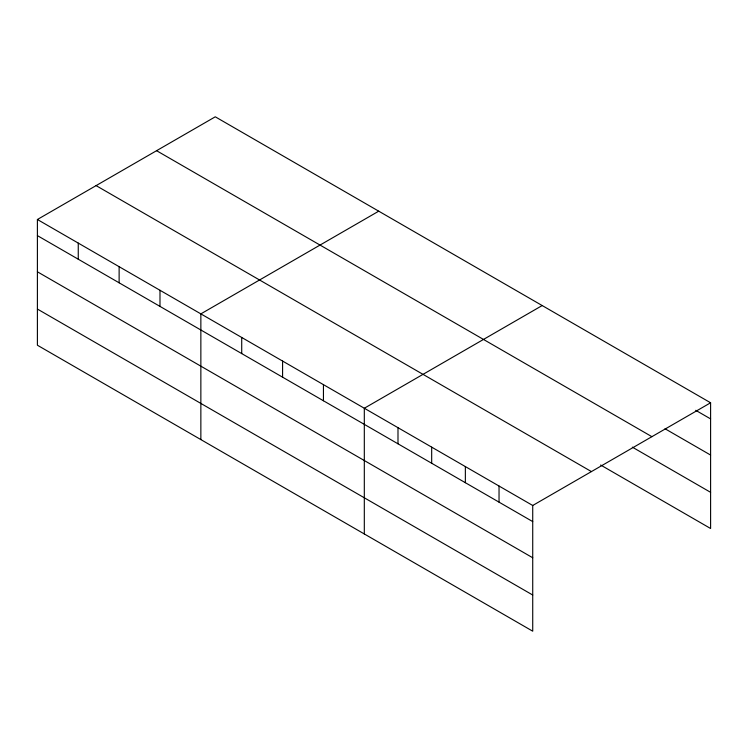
<?xml version="1.0" encoding="UTF-8"?>
<svg xmlns="http://www.w3.org/2000/svg" width="748" height="748" viewBox="0 0 748 748"><rect width="100%" height="100%" fill="white"/><g stroke="black" fill="none" stroke-linecap="round" stroke-linejoin="round"><path stroke-width="1.12" d="M532.726 557.765L532.726 505.48L37.4 219.501L37.4 345.221L532.726 631.19L532.726 557.765L37.4 271.795M600.635 465.013L710.6 528.499L710.6 402.779L215.274 116.81L37.4 219.501M378.731 211.179L200.857 313.88L200.857 439.59M542.188 305.549L364.313 408.249L364.313 533.96M532.726 505.48L710.6 402.779M695.743 410.315L710.6 418.899M665.028 428.754L710.6 455.065M156.575 150.694L651.901 436.673M632.341 447.145L710.6 492.324M96.099 185.616L591.425 471.586M37.4 235.62L532.726 521.599M37.4 309.055L532.726 595.025M499.038 486.032L499.038 502.151M465.359 466.584L465.359 482.703M431.68 447.136L431.68 463.255M397.992 427.688L397.992 443.807M323.445 384.65L323.445 400.769M282.585 361.06L282.585 377.179M241.716 337.47L241.716 353.589M159.988 290.28L159.988 306.399M119.128 266.69L119.128 282.809M78.26 243.1L78.26 259.219"/></g></svg>
